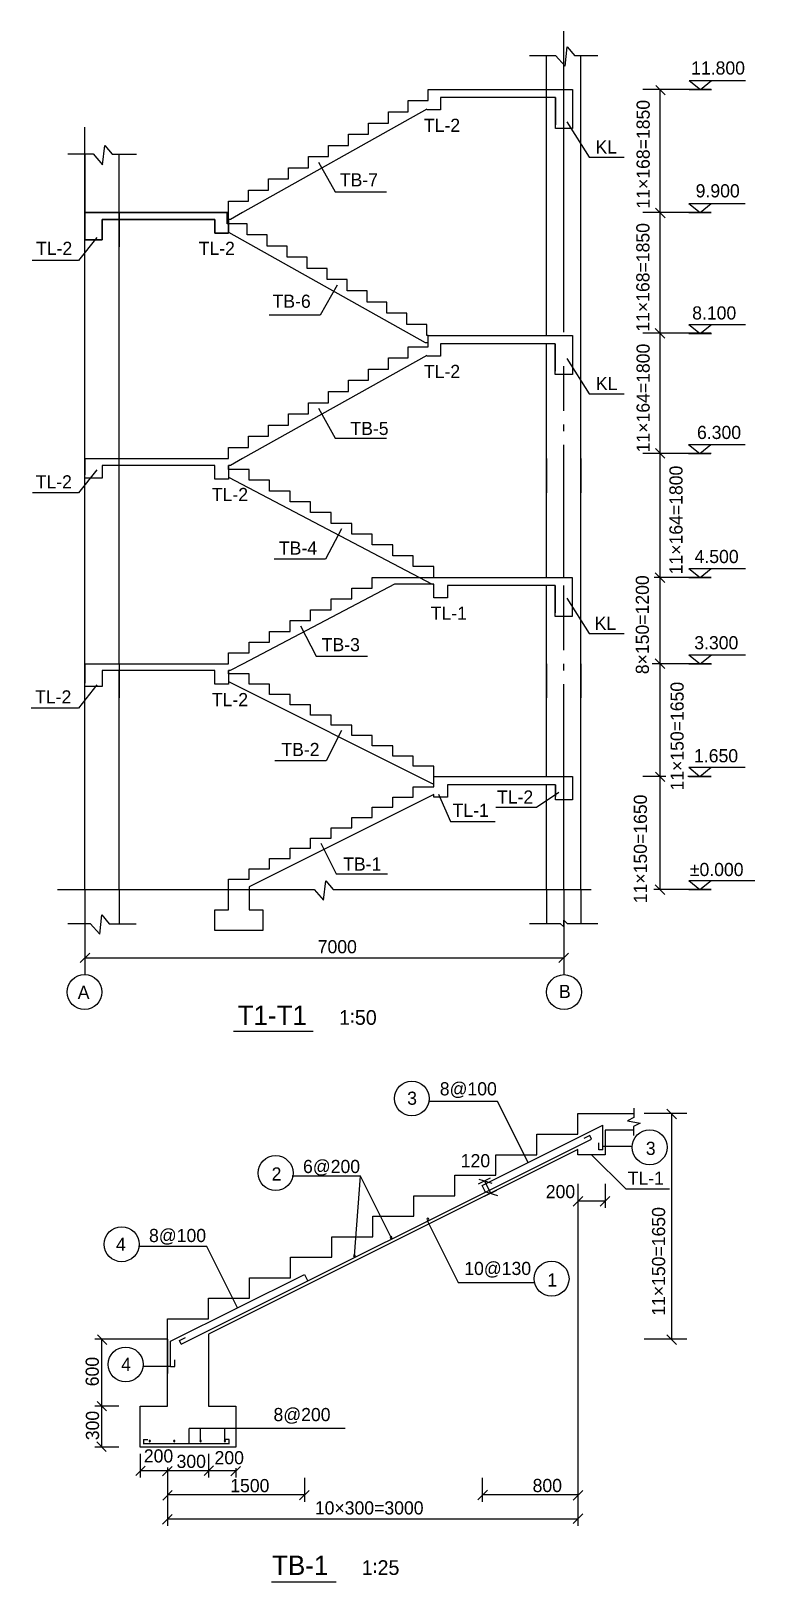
# Model space of a CAD drawing. Header units: metres. Extents: x 698 to 21865, y 4838 to 50209.
import ezdxf

# ---------------------------------------------------------------- set-up
doc = ezdxf.new("R2010")
doc.units = ezdxf.units.M
for name, color, linetype in [('DIM', 3, 'Continuous'), ('名称X', 253, 'Continuous'), ('墙', 253, 'Continuous'), ('尺寸线', 253, 'Continuous'), ('柱', 2, 'Continuous'), ('标注钢筋', 253, 'Continuous'), ('楼梯板', 4, 'Continuous'), ('注释符号', 7, 'Continuous'), ('轴线', 253, 'Continuous'), ('轴线__点划线', 253, 'Continuous'), ('钢筋', 1, 'Continuous'), ('钢筋标注', 253, 'Continuous'), ('钢筋线', 1, 'Continuous')]:
    doc.layers.add(name, color=color, linetype=linetype)

# ---------------------------------------------------------------- blocks, each defined once
blk = doc.blocks.new('_DIMX')
blk.add_lwpolyline([(-629.39, -611.22), (304.82, 320.11)])

msp = doc.modelspace()

# ---------------------------------------------------------------- linework, layer by layer
for p, q in [((19941.21, 48764.81), (20268.4, 48500.32)), ((19941.21, 48764.81), (21592.62, 48764.81)), ((20268.4, 48500.32), (20595.67, 48764.81)), ((19941.12, 48500.32), (20595.67, 48500.32)), ((16362.29, 47552.21), (17018.26, 46514.27)), ((17018.26, 46514.27), (18038.65, 46514.27)), ((19931, 45162.27), (21582.42, 45162.27)), ((19931, 45162.27), (20258.2, 44897.78)), ((20258.2, 44897.78), (20585.47, 45162.26)), ((19930.92, 44897.78), (20585.47, 44897.78)), ((2617.87, 44170.5), (2088.89, 43496.02)), ((2088.89, 43496.02), (726.72, 43496.02)), ((19934.78, 41364.29), (20589.33, 41364.29)), ((19934.87, 41628.78), (21586.28, 41628.78)), ((19934.87, 41628.78), (20262.06, 41364.29)), ((20262.06, 41364.29), (20589.33, 41628.77)), ((16362.29, 40632.59), (17018.26, 39594.64)), ((17018.26, 39594.64), (18038.65, 39594.64)), ((19924.29, 38115.23), (21575.71, 38115.23)), ((19924.29, 38115.23), (20251.48, 37850.74)), ((20251.48, 37850.74), (20578.76, 38115.22)), ((19924.21, 37850.74), (20578.76, 37850.74)), ((2617.87, 37369.27), (2088.89, 36694.79)), ((2088.89, 36694.79), (742.58, 36694.79)), ((19932.98, 34484.55), (21584.39, 34484.55)), ((19932.98, 34484.55), (20260.17, 34220.06)), ((20260.17, 34220.06), (20587.44, 34484.54)), ((19932.89, 34220.06), (20587.44, 34220.06)), ((16362.29, 33618.94), (17018.26, 32581)), ((17018.26, 32581), (18038.65, 32581)), ((19935.37, 31959.68), (21586.78, 31959.68)), ((19935.37, 31959.68), (20262.56, 31695.19)), ((20262.56, 31695.19), (20589.83, 31959.67)), ((19935.28, 31695.19), (20589.83, 31695.19)), ((2617.87, 31079.38), (2088.89, 30404.9)), ((2088.89, 30404.9), (697.58, 30404.9)), ((19927.57, 28670.74), (21578.98, 28670.74)), ((19927.57, 28670.74), (20254.76, 28406.25)), ((20254.76, 28406.25), (20582.04, 28670.73)), ((19927.48, 28406.25), (20582.04, 28406.25)), ((12612.69, 27883.72), (12966.39, 27088.4)), ((16131.14, 27929.55), (15476.45, 27496.12)), ((15487.81, 27494.44), (14283.91, 27494.44)), ((12966.39, 27088.4), (14265.45, 27088.4)), ((19928.37, 25097.61), (20582.92, 25097.61)), ((19928.46, 25362.1), (21864.54, 25362.1)), ((19928.46, 25362.1), (20255.65, 25097.61)), ((20255.65, 25097.61), (20582.92, 25362.1)), ((17423.54, 17587.44), (18266.98, 17587.44))]:
    msp.add_line(p, q)
at = {"layer": '名称X'}
for p, q in [((9101.14, 46372.9), (9590.01, 45500.55)), ((9590.01, 45500.55), (11090.01, 45500.55)), ((9645.15, 42772.9), (9156.27, 41900.54)), ((9156.27, 41900.54), (7656.27, 41900.54)), ((9101.14, 39172.9), (9590.01, 38300.54)), ((9590.01, 38300.54), (11090.01, 38300.54)), ((9773.14, 35647.36), (9307.37, 34762.46)), ((9307.37, 34762.46), (7807.37, 34762.46)), ((8573.14, 32805.3), (9038.84, 31920.36)), ((9038.84, 31920.36), (10538.85, 31920.36)), ((9773.14, 29750.18), (9325.93, 28855.75)), ((9325.93, 28855.75), (7825.93, 28855.75)), ((9173.14, 26450.18), (9620.36, 25555.75)), ((9620.36, 25555.75), (11120.36, 25555.75)), ((17088.75, 17338.32), (18088.75, 16338.32)), ((18088.75, 16338.32), (19364.71, 16338.32))]:
    msp.add_line(p, q, dxfattribs=at)
at = {"layer": '墙'}
for p, q in [((16035.22, 49493.72), (16313.98, 49180.16)), ((16313.98, 49180.16), (16375.63, 49745.33)), ((16375.63, 49745.33), (16594.78, 49488.19)), ((16032.22, 48260.17), (16032.22, 47460.17)), ((2788.95, 46299.54), (2850.6, 46864.71)), ((2850.6, 46864.71), (3069.76, 46607.57)), ((2273.14, 46613.03), (2273.14, 44203.79)), ((2510.2, 46613.1), (2788.95, 46299.54)), ((2273.14, 44900.18), (2273.14, 44203.79)), ((3273.14, 44900.18), (3273.14, 43900.18)), ((3273.14, 44900.18), (3273.14, 43900.18)), ((16027.47, 41060.17), (16027.47, 40260.17)), ((2273.14, 37700.18), (2273.14, 37224.75)), ((2273.14, 37700.18), (2273.14, 37224.75)), ((15773.14, 37700.18), (15773.14, 36700.18)), ((15773.14, 37700.18), (15773.14, 36700.18)), ((16773.14, 37700.18), (16773.14, 36700.18)), ((16773.14, 37700.18), (16773.14, 36700.18)), ((16023.66, 33986.17), (16023.66, 33186.17)), ((2273.14, 31700.18), (2273.14, 31133.56)), ((2273.14, 31700.18), (2273.14, 31133.56)), ((3273.14, 31700.18), (3273.14, 30700.18)), ((3273.14, 31700.18), (3273.14, 30700.18)), ((15773.14, 31700.18), (15773.14, 30700.18)), ((15773.14, 31700.18), (15773.14, 30700.18)), ((16773.14, 31700.18), (16773.14, 30700.18)), ((16773.14, 31700.18), (16773.14, 30700.18)), ((16029.56, 28160.17), (16029.56, 27820.71)), ((2273.14, 25100.18), (2273.14, 24100.18)), ((2273.14, 25100.18), (2273.14, 24100.18)), ((3273.14, 25100.18), (3273.14, 24100.18)), ((3273.14, 25100.18), (3273.14, 24100.18)), ((15773.14, 25100.18), (15773.14, 24100.18)), ((15773.14, 25100.18), (15773.14, 24100.18)), ((16773.14, 25100.18), (16773.14, 24100.18)), ((16773.14, 25100.18), (16773.14, 24100.18)), ((1773.14, 24100.18), (2426.56, 24100.18)), ((2425.93, 24098.75), (2704.68, 23785.19)), ((2704.68, 23785.19), (2766.33, 24350.36)), ((2766.33, 24350.36), (2985.48, 24093.22)), ((2980.29, 24093.77), (3773.14, 24093.77))]:
    msp.add_line(p, q, dxfattribs=at)
for points in [[(1473.14, 25100.18), (8974.14, 25100.18), (9252.89, 24786.61), (9314.55, 25351.79), (9533.7, 25094.65), (17073.14, 25100.18)], [(15273.14, 24100.18), (16173.14, 24100.18), (16273.14, 24000.18), (16273.14, 24200.18), (16373.14, 24100.18), (17273.14, 24100.18)]]:
    msp.add_lwpolyline(points, dxfattribs=at)
at = {"layer": '尺寸线'}
for p, q in [((20584.77, 48500.18), (18584.77, 48500.18)), ((19084.77, 48500.18), (19084.77, 44900.18)), ((20584.77, 44900.18), (18584.77, 44900.18)), ((19084.77, 44900.18), (19084.77, 41300.17)), ((20584.77, 41367.58), (18584.77, 41367.58)), ((19084.77, 41300.17), (19084.77, 37700.18)), ((20584.77, 37854.57), (18584.77, 37854.57)), ((20584.77, 37854.57), (18584.77, 37854.57)), ((19084.77, 37700.18), (19084.77, 34226.18)), ((20584.77, 34226.18), (18917.29, 34226.18)), ((19084.77, 34226.18), (19084.77, 31700.18)), ((20584.77, 31700.18), (18857.94, 31700.18)), ((19084.77, 31700.18), (19084.77, 28400.18)), ((19254.54, 28400.18), (18584.77, 28400.18)), ((19084.77, 28400.18), (19084.77, 25100.18)), ((20584.77, 28400.18), (19905.69, 28400.18)), ((20584.77, 25100.18), (18905.51, 25100.18)), ((19868.24, 18538.32), (18623.9, 18538.32)), ((19423.9, 18538.32), (19423.9, 11938.32)), ((13778.2, 16483.04), (14135.97, 16661.93)), ((13957.08, 16572.48), (14135.97, 16214.71)), ((16688.75, 16481.02), (16688.75, 15781.02)), ((16688.75, 16481.02), (16688.75, 7183.98)), ((17488.75, 16481.02), (17488.75, 15781.02)), ((17488.75, 16481.02), (17488.75, 15781.02)), ((13957.08, 16125.27), (14314.85, 16304.16)), ((17488.75, 15981.02), (16688.75, 15981.02)), ((3266.16, 11938.32), (2566.16, 11938.32)), ((3266.16, 11938.32), (2566.16, 11938.32)), ((2766.16, 9983.98), (2766.16, 11938.32)), ((19868.24, 11938.32), (18623.9, 11938.32)), ((3266.16, 9983.98), (2566.16, 9983.98)), ((3266.16, 9983.98), (2566.16, 9983.98)), ((2766.16, 8783.98), (2766.16, 9983.98)), ((3266.16, 8783.98), (2566.16, 8783.98)), ((3888.75, 8590.52), (3888.75, 7890.52)), ((4688.75, 8189.96), (4688.75, 7183.98)), ((5888.75, 8590.52), (5888.75, 7890.52)), ((5888.75, 8590.52), (5888.75, 7890.52)), ((6688.75, 8168.73), (6688.75, 7890.52)), ((4688.75, 8090.52), (3888.75, 8090.52)), ((5888.75, 8090.52), (4688.75, 8090.52)), ((6688.75, 8090.52), (5888.75, 8090.52)), ((8688.75, 7883.98), (8688.75, 7183.98)), ((13888.75, 7883.98), (13888.75, 7183.98)), ((8688.75, 7383.98), (4688.75, 7383.98)), ((16688.75, 7383.98), (13888.75, 7383.98)), ((4688.75, 7183.98), (4688.75, 6483.98)), ((16688.75, 7183.98), (16688.75, 6483.98)), ((16688.75, 7183.98), (16688.75, 6483.98)), ((4688.75, 6683.98), (16688.75, 6683.98))]:
    msp.add_line(p, q, dxfattribs=at)
at = {"layer": '柱'}
for p, q in [((15273.14, 49490.61), (16035.31, 49490.61)), ((15773.14, 41300.18), (15773.14, 49490.61)), ((16594.26, 49490.61), (17273.14, 49490.61)), ((16773.14, 41300.18), (16773.14, 49490.61)), ((1773.14, 46613.03), (2509.89, 46613.03)), ((3071.18, 46607.85), (3779.35, 46607.85)), ((3273.14, 43800.18), (3273.14, 46613.03)), ((3273.14, 43800.18), (3273.14, 44700.18)), ((2273.14, 41300.18), (2273.14, 44103.79)), ((3273.14, 41300.18), (3273.14, 43800.18)), ((2273.14, 37700.18), (2273.14, 41300.18)), ((3273.14, 37700.18), (3273.14, 41300.18)), ((16773.14, 37700.18), (16773.14, 41300.18)), ((15773.14, 37700.18), (15773.14, 41060.17)), ((3273.14, 36600.18), (3273.14, 37726.88)), ((15773.14, 34226.18), (15773.14, 37700.18)), ((16773.14, 34226.18), (16773.14, 37700.18)), ((2273.14, 34226.18), (2273.14, 37124.75)), ((3273.14, 34226.18), (3273.14, 36600.18)), ((2273.14, 31700.18), (2273.14, 34226.18)), ((3273.14, 31700.18), (3273.14, 34226.18)), ((16773.14, 31700.18), (16773.14, 34226.18)), ((15773.14, 31700.18), (15773.14, 33986.17)), ((3273.14, 30600.18), (3273.14, 31500.18)), ((15773.14, 28400.18), (15773.14, 31700.18)), ((16773.14, 28160.18), (16773.14, 31700.18)), ((3273.14, 28400.18), (3273.14, 30600.18)), ((3273.14, 25100.18), (3273.14, 28400.18)), ((15773.14, 25100.18), (15773.14, 28160.18)), ((16773.14, 25100.18), (16773.14, 28160.18))]:
    msp.add_line(p, q, dxfattribs=at)
at = {"layer": '标注钢筋'}
for p, q in [((5323.59, 8886.59), (5323.59, 9332.81)), ((9880.31, 9332.81), (5323.59, 9332.81)), ((5656.81, 8960.21), (5656.81, 9332.81)), ((6367.65, 8960.21), (6367.65, 9332.81))]:
    msp.add_line(p, q, dxfattribs=at)
at = {"layer": '楼梯板'}
for p, q in [((11729.14, 47845.63), (11729.14, 48172.9)), ((11729.14, 48172.9), (12313.15, 48172.9)), ((12313.15, 48500.18), (16532.22, 48500.18)), ((12313.15, 48172.9), (12313.15, 48500.18)), ((16032.22, 48260.17), (12673.14, 48260.17)), ((12673.14, 48260.17), (12673.14, 47900.18)), ((16032.22, 47360.17), (16032.22, 48260.17)), ((16532.22, 48500.18), (16532.22, 48260.17)), ((16532.22, 48500.18), (16532.22, 48260.17)), ((16532.22, 48500.18), (16532.22, 48260.17)), ((16532.22, 48260.17), (16532.22, 48260.17)), ((16532.22, 48260.17), (16532.22, 48260.17)), ((16532.22, 48260.17), (16532.22, 48260.17)), ((16532.22, 48260.17), (16532.22, 47360.17)), ((16532.22, 48260.17), (16532.22, 48260.17)), ((16532.22, 48260.17), (16532.22, 48260.17)), ((16532.22, 48260.17), (16532.22, 48260.17)), ((16532.22, 48260.17), (16532.22, 48260.17)), ((16532.22, 48260.17), (16532.22, 48260.17)), ((16532.22, 48260.17), (16532.22, 48260.17)), ((12273.14, 47921.22), (6882.25, 44900.18)), ((11145.15, 47518.36), (11145.15, 47845.63)), ((11145.15, 47845.63), (11729.14, 47845.63)), ((12673.14, 47900.18), (12273.14, 47900.18)), ((9977.14, 47191.08), (10561.15, 47191.08)), ((9977.14, 46863.81), (9977.14, 47191.08)), ((10561.15, 47518.36), (11145.15, 47518.36)), ((10561.15, 47191.08), (10561.15, 47518.36)), ((16532.22, 47360.17), (16032.22, 47360.17)), ((9393.15, 46863.81), (9977.14, 46863.81)), ((9393.15, 46536.54), (9393.15, 46863.81)), ((8809.14, 46209.27), (8809.14, 46536.54)), ((8809.14, 46536.54), (9393.15, 46536.54)), ((7641.14, 45554.72), (7641.14, 45882)), ((7641.14, 45882), (8225.15, 45882)), ((8225.15, 46209.27), (8809.14, 46209.27)), ((8225.15, 45882), (8225.15, 46209.27)), ((7057.15, 45554.72), (7641.14, 45554.72)), ((7057.15, 45227.45), (7057.15, 45554.72)), ((6473.14, 45227.45), (7057.15, 45227.45)), ((6473.14, 44900.18), (6473.14, 45227.45)), ((2273.14, 44900.18), (2273.14, 44700.18)), ((2273.14, 44900.18), (6473.14, 44900.18)), ((6473.14, 44900.18), (2273.14, 44900.18)), ((2273.14, 44103.79), (2273.14, 44900.18)), ((2273.14, 44700.18), (2273.14, 44103.79)), ((6073.14, 44700.18), (2773.14, 44700.18)), ((2773.14, 44700.18), (6073.14, 44700.18)), ((2773.14, 44700.18), (2773.14, 44103.79)), ((2773.14, 44103.79), (2773.14, 44700.18)), ((6073.14, 44300.18), (6073.14, 44700.18)), ((6073.14, 44700.18), (6073.14, 44300.18)), ((6433.14, 44900.18), (6473.14, 44900.18)), ((6433.14, 44572.9), (6433.14, 44900.18)), ((7017.14, 44572.9), (6433.14, 44572.9)), ((6473.14, 44321.23), (6473.14, 44900.18)), ((6473.14, 44584.36), (6473.14, 44700.18)), ((6525.37, 44700.18), (6473.14, 44700.18)), ((6473.14, 44700.18), (6473.14, 44300.18)), ((6882.25, 44900.18), (6525.37, 44700.18)), ((7017.14, 44245.63), (7017.14, 44572.9)), ((2773.14, 44103.79), (2273.14, 44103.79)), ((2273.14, 44103.79), (2773.14, 44103.79)), ((6473.14, 44300.18), (6073.14, 44300.18)), ((6073.14, 44300.18), (6473.14, 44300.18)), ((6473.14, 44321.23), (6473.14, 44321.23)), ((6473.14, 44321.23), (12220.92, 41100.17)), ((6473.14, 44300.18), (6473.14, 44321.23)), ((7601.14, 44245.63), (7017.14, 44245.63)), ((7601.14, 43918.36), (7601.14, 44245.63)), ((8185.14, 43918.36), (7601.14, 43918.36)), ((8185.14, 43591.09), (8185.14, 43918.36)), ((8769.15, 43591.09), (8185.14, 43591.09)), ((8769.15, 43263.81), (8769.15, 43591.09)), ((9353.14, 43263.81), (8769.15, 43263.81)), ((9353.14, 42936.54), (9353.14, 43263.81)), ((9937.15, 42936.54), (9353.14, 42936.54)), ((9937.15, 42609.26), (9937.15, 42936.54)), ((10521.14, 42609.26), (9937.15, 42609.26)), ((10521.14, 42281.99), (10521.14, 42609.26)), ((11105.15, 42281.99), (10521.14, 42281.99)), ((11105.15, 41954.72), (11105.15, 42281.99)), ((11689.14, 41954.72), (11105.15, 41954.72)), ((11689.14, 41627.44), (11689.14, 41954.72)), ((12273.14, 41627.44), (11689.14, 41627.44)), ((12273.14, 41300.17), (12273.14, 41627.44)), ((12313.15, 41300.17), (12273.14, 41300.17)), ((12313.15, 41300.17), (12273.14, 41300.17)), ((12313.15, 41300.17), (16527.47, 41300.17)), ((12313.15, 40972.9), (12313.15, 41300.17)), ((16527.47, 41300.17), (16527.47, 41060.17)), ((16527.47, 41300.17), (16527.47, 41060.17)), ((11729.14, 40645.63), (11729.14, 40972.9)), ((11729.14, 40972.9), (12313.15, 40972.9)), ((12220.92, 41100.17), (12313.15, 41100.17)), ((16027.47, 41060.17), (12673.14, 41060.17)), ((12673.14, 41060.17), (12673.14, 40700.17)), ((16027.47, 40160.17), (16027.47, 41060.17)), ((16527.47, 41060.17), (16527.47, 41060.17)), ((16527.47, 41060.17), (16527.47, 41060.17)), ((16527.47, 41060.17), (16527.47, 41060.17)), ((16527.47, 41060.17), (16527.47, 40160.17)), ((16527.47, 41060.17), (16527.47, 41060.17)), ((16527.47, 41060.17), (16527.47, 41060.17)), ((16527.47, 41060.17), (16527.47, 41060.17)), ((12273.14, 40721.22), (6882.25, 37700.18)), ((11145.15, 40318.35), (11145.15, 40645.63)), ((11145.15, 40645.63), (11729.14, 40645.63)), ((12273.14, 40721.22), (12273.14, 40721.22)), ((12273.14, 40700.17), (12273.14, 40721.22)), ((12673.14, 40700.17), (12273.14, 40700.17)), ((9977.14, 39991.08), (10561.15, 39991.08)), ((9977.14, 39663.81), (9977.14, 39991.08)), ((10561.15, 40318.35), (11145.15, 40318.35)), ((10561.15, 39991.08), (10561.15, 40318.35)), ((16527.47, 40160.17), (16027.47, 40160.17)), ((9393.15, 39663.81), (9977.14, 39663.81)), ((9393.15, 39336.54), (9393.15, 39663.81)), ((8809.14, 39009.26), (8809.14, 39336.54)), ((8809.14, 39336.54), (9393.15, 39336.54)), ((7641.14, 38681.99), (8225.15, 38681.99)), ((7641.14, 38354.72), (7641.14, 38681.99)), ((8225.15, 39009.26), (8809.14, 39009.26)), ((8225.15, 38681.99), (8225.15, 39009.26)), ((7057.15, 38354.72), (7641.14, 38354.72)), ((7057.15, 38027.45), (7057.15, 38354.72)), ((2273.14, 37124.75), (2273.14, 37700.18)), ((2273.14, 37700.18), (6473.14, 37700.18)), ((6473.14, 38027.45), (7057.15, 38027.45)), ((6473.14, 37700.18), (6473.14, 38027.45)), ((6882.25, 37700.18), (6525.37, 37500.18)), ((2773.14, 37500.18), (2773.14, 37124.75)), ((6073.14, 37500.18), (2773.14, 37500.18)), ((6073.14, 37100.18), (6073.14, 37500.18)), ((6473.14, 37384.36), (6473.14, 37500.18)), ((6473.14, 37500.18), (6473.14, 37100.18)), ((6525.37, 37500.18), (6473.14, 37500.18)), ((7073.14, 37384.36), (6473.14, 37384.36)), ((7073.14, 37068.54), (7073.14, 37384.36)), ((2773.14, 37124.75), (2273.14, 37124.75)), ((6473.14, 37100.18), (6073.14, 37100.18)), ((6473.14, 37158.34), (12423.72, 34026.18)), ((7673.14, 37068.54), (7073.14, 37068.54)), ((7673.14, 36752.72), (7673.14, 37068.54)), ((8273.14, 36752.72), (7673.14, 36752.72)), ((8273.14, 36436.9), (8273.14, 36752.72)), ((8873.14, 36436.9), (8273.14, 36436.9)), ((8873.14, 36121.09), (8873.14, 36436.9)), ((9473.14, 36121.09), (8873.14, 36121.09)), ((9473.14, 35805.27), (9473.14, 36121.09)), ((10073.14, 35805.27), (9473.14, 35805.27)), ((10073.14, 35489.45), (10073.14, 35805.27)), ((10673.14, 35489.45), (10073.14, 35489.45)), ((10673.14, 35173.63), (10673.14, 35489.45)), ((11273.14, 35173.63), (10673.14, 35173.63)), ((11273.14, 34857.81), (11273.14, 35173.63)), ((11873.14, 34857.81), (11273.14, 34857.81)), ((11873.14, 34541.99), (11873.14, 34857.81)), ((12473.14, 34541.99), (11873.14, 34541.99)), ((12473.14, 34226.18), (12473.14, 34541.99)), ((10673.14, 34226.18), (12473.14, 34226.18)), ((10673.14, 33910.43), (10673.14, 34226.18)), ((10673.14, 34226.18), (16523.66, 34226.18)), ((16523.66, 34226.18), (16523.66, 33986.17)), ((11322.56, 34026.18), (6902.61, 31700.18)), ((9473.14, 33594.68), (10073.14, 33594.68)), ((9473.14, 33278.93), (9473.14, 33594.68)), ((10073.14, 33594.68), (10073.14, 33910.43)), ((10073.14, 33910.43), (10673.14, 33910.43)), ((12473.14, 34026.18), (11322.56, 34026.18)), ((12473.14, 33626.18), (12473.14, 34026.18)), ((12873.14, 33626.18), (12473.14, 33626.18)), ((16023.66, 33986.17), (12873.14, 33986.17)), ((12873.14, 33986.17), (12873.14, 33626.18)), ((16023.66, 33086.17), (16023.66, 33986.17)), ((16523.66, 33986.17), (16523.66, 33086.17)), ((16523.66, 33986.17), (16523.66, 33986.17)), ((16523.66, 33986.17), (16523.66, 33986.17)), ((16523.66, 33986.17), (16523.66, 33986.17)), ((8873.14, 33278.93), (9473.14, 33278.93)), ((8873.14, 32963.18), (8873.14, 33278.93)), ((8273.14, 32963.18), (8873.14, 32963.18)), ((8273.14, 32647.43), (8273.14, 32963.18)), ((16523.66, 33086.17), (16023.66, 33086.17)), ((7073.14, 32015.93), (7073.14, 32331.68)), ((7073.14, 32331.68), (7673.14, 32331.68)), ((7673.14, 32647.43), (8273.14, 32647.43)), ((7673.14, 32331.68), (7673.14, 32647.43)), ((6473.14, 32015.93), (7073.14, 32015.93)), ((6473.14, 31700.18), (6473.14, 32015.93)), ((2273.14, 31033.56), (2273.14, 31700.18)), ((2273.14, 31700.18), (6473.14, 31700.18)), ((2773.14, 31500.18), (2773.14, 31033.56)), ((6073.14, 31500.18), (2773.14, 31500.18)), ((6073.14, 31100.18), (6073.14, 31500.18)), ((6473.14, 31400.18), (6473.14, 31500.18)), ((6473.14, 31500.18), (6473.14, 31100.18)), ((6522.56, 31500.18), (6473.14, 31500.18)), ((7073.14, 31400.18), (6473.14, 31400.18)), ((6902.61, 31700.18), (6522.56, 31500.18)), ((7073.14, 31100.18), (7073.14, 31400.18)), ((2773.14, 31033.56), (2273.14, 31033.56)), ((6473.14, 31100.18), (6073.14, 31100.18)), ((6473.14, 31176.57), (12425.93, 28200.18)), ((7673.14, 31100.18), (7073.14, 31100.18)), ((7673.14, 30800.18), (7673.14, 31100.18)), ((8273.14, 30800.18), (7673.14, 30800.18)), ((8273.14, 30500.18), (8273.14, 30800.18)), ((8873.14, 30500.18), (8273.14, 30500.18)), ((8873.14, 30200.18), (8873.14, 30500.18)), ((9473.14, 30200.18), (8873.14, 30200.18)), ((9473.14, 29900.18), (9473.14, 30200.18)), ((10073.14, 29900.18), (9473.14, 29900.18)), ((10073.14, 29600.18), (10073.14, 29900.18)), ((10673.14, 29600.18), (10073.14, 29600.18)), ((10673.14, 29300.18), (10673.14, 29600.18)), ((11273.14, 29300.18), (10673.14, 29300.18)), ((11273.14, 29000.18), (11273.14, 29300.18)), ((11873.14, 29000.18), (11273.14, 29000.18)), ((11873.14, 28700.18), (11873.14, 29000.18)), ((12473.14, 28700.18), (11873.14, 28700.18)), ((12473.14, 28400.18), (12473.14, 28700.18)), ((12425.93, 28200.18), (12473.14, 28200.18)), ((12473.14, 28400.18), (12473.14, 28400.18)), ((12473.14, 28400.18), (16529.56, 28400.18)), ((12473.14, 28100.18), (12473.14, 28400.18)), ((16029.56, 28160.18), (12873.14, 28160.18)), ((12873.14, 28160.18), (12873.14, 27800.18)), ((16029.56, 27720.71), (16029.56, 28160.17)), ((16529.56, 28400.18), (16529.56, 28160.17)), ((16529.56, 28400.18), (16529.56, 28160.18)), ((16529.56, 28160.18), (16529.56, 28160.18)), ((16529.56, 28160.18), (16529.56, 28160.18)), ((16529.56, 28160.18), (16529.56, 28160.18)), ((16529.56, 28160.17), (16529.56, 28160.17)), ((16529.56, 28160.17), (16529.56, 28160.17)), ((16529.56, 28160.17), (16529.56, 28160.17)), ((16529.56, 28160.17), (16529.56, 27720.71)), ((12473.14, 27876.57), (7073.14, 25176.57)), ((11273.14, 27500.18), (11273.14, 27800.18)), ((11273.14, 27800.18), (11873.14, 27800.18)), ((11873.14, 28100.18), (12473.14, 28100.18)), ((11873.14, 27800.18), (11873.14, 28100.18)), ((12473.14, 27876.57), (12473.14, 27876.57)), ((12473.14, 27800.18), (12473.14, 27876.57)), ((12873.14, 27800.18), (12473.14, 27800.18)), ((16529.56, 27720.71), (16029.56, 27720.71)), ((10673.14, 27200.18), (10673.14, 27500.18)), ((10673.14, 27500.18), (11273.14, 27500.18)), ((9473.14, 26900.18), (10073.14, 26900.18)), ((9473.14, 26600.18), (9473.14, 26900.18)), ((10073.14, 26900.18), (10073.14, 27200.18)), ((10073.14, 27200.18), (10673.14, 27200.18)), ((8873.14, 26600.18), (9473.14, 26600.18)), ((8873.14, 26300.18), (8873.14, 26600.18)), ((7673.14, 26000.18), (8273.14, 26000.18)), ((7673.14, 25700.18), (7673.14, 26000.18)), ((8273.14, 26300.18), (8873.14, 26300.18)), ((8273.14, 26000.18), (8273.14, 26300.18)), ((7073.14, 25700.18), (7673.14, 25700.18)), ((7073.14, 25400.18), (7073.14, 25700.18)), ((6473.14, 25400.18), (7073.14, 25400.18)), ((6473.14, 25100.18), (6473.14, 25400.18)), ((6473.14, 24500.18), (6473.14, 25100.18)), ((6920.36, 25100.18), (6920.36, 25100.18)), ((7073.14, 25176.57), (7073.14, 24500.18)), ((6073.15, 24500.18), (6473.14, 24500.18)), ((6073.15, 23900.18), (6073.15, 24500.18)), ((7073.14, 24500.18), (7473.14, 24500.18)), ((7473.14, 24500.18), (7473.14, 23900.18)), ((7473.14, 23900.18), (6073.15, 23900.18)), ((18321.87, 18697.92), (18322.39, 18423.86)), ((16688.75, 17938.32), (16688.75, 18538.32)), ((16688.75, 18538.32), (18312.57, 18538.32)), ((18322.39, 18423.86), (18140.81, 18331.96)), ((18140.81, 18331.96), (18509.52, 18260)), ((18508.4, 18256.85), (18312.57, 18165.55)), ((18312.57, 18165.55), (18312.57, 17897.92)), ((15488.75, 17938.32), (16688.75, 17938.32)), ((15488.75, 17338.32), (15488.75, 17938.32)), ((18312.57, 18058.32), (17488.75, 18058.32)), ((17488.75, 18058.32), (17488.75, 17338.32)), ((16688.75, 17491.11), (5888.75, 12091.11)), ((14288.75, 17338.32), (15488.75, 17338.32)), ((14288.75, 16738.32), (14288.75, 17338.32)), ((16688.75, 17491.11), (16688.75, 17491.11)), ((16688.75, 17338.32), (16688.75, 17491.11)), ((17488.75, 17338.32), (16688.75, 17338.32)), ((13088.75, 16738.32), (14288.75, 16738.32)), ((13088.75, 16138.32), (13088.75, 16738.32)), ((11888.75, 16138.32), (13088.75, 16138.32)), ((11888.75, 15538.32), (11888.75, 16138.32)), ((10688.75, 14938.32), (10688.75, 15538.32)), ((10688.75, 15538.32), (11888.75, 15538.32)), ((9488.75, 14938.32), (10688.75, 14938.32)), ((9488.75, 14338.32), (9488.75, 14938.32)), ((8288.75, 14338.32), (9488.75, 14338.32)), ((8288.75, 13738.32), (8288.75, 14338.32)), ((7088.75, 13738.32), (8288.75, 13738.32)), ((7088.75, 13138.32), (7088.75, 13738.32)), ((5888.75, 12538.32), (5888.75, 13138.32)), ((5888.75, 13138.32), (7088.75, 13138.32)), ((4688.75, 12538.32), (5888.75, 12538.32)), ((4688.75, 11938.32), (4688.75, 12538.32)), ((4688.75, 11938.32), (3188.75, 11938.32)), ((4688.75, 9983.98), (4688.75, 11938.32)), ((4688.75, 11938.32), (4688.75, 10938.32)), ((5888.75, 12091.11), (5888.75, 9983.98)), ((5888.75, 12091.11), (5888.75, 12091.11)), ((5888.75, 12091.11), (5888.75, 12091.11)), ((5888.75, 12091.11), (5888.75, 12091.11)), ((5888.75, 12091.11), (5888.75, 12091.11)), ((5888.75, 12091.11), (5888.75, 12091.11)), ((5888.75, 12091.11), (5888.75, 12091.11)), ((5888.75, 12091.11), (5888.75, 12091.11)), ((5888.75, 12091.11), (5888.75, 12091.11)), ((5888.75, 12091.11), (5888.75, 12091.11)), ((5888.75, 12091.11), (5888.75, 12091.11)), ((5888.75, 12091.11), (5888.75, 10938.32)), ((3888.75, 9983.98), (4688.75, 9983.98)), ((3888.75, 8783.98), (3888.75, 9983.98)), ((5888.75, 9983.98), (6688.75, 9983.98)), ((6688.75, 9983.98), (6688.75, 8783.98)), ((6688.75, 8783.98), (3888.75, 8783.98))]:
    msp.add_line(p, q, dxfattribs=at)
at = {"layer": '注释符号'}
for p, q in [((6614.2, 20950.18), (8943.67, 20950.18)), ((7730.27, 4838.32), (9620.64, 4838.32))]:
    msp.add_line(p, q, dxfattribs=at)
at = {"layer": '轴线'}
for p, q in [((16273.14, 41400.18), (16273.14, 50209.25)), ((16032.22, 48000.18), (16032.22, 48200.18)), ((16032.22, 48000.18), (16032.22, 48200.18)), ((2273.14, 41400.18), (2273.14, 47400.18)), ((2273.14, 40800.18), (2273.14, 41000.18)), ((16027.47, 40800.18), (16027.47, 41000.18)), ((2273.14, 39100.18), (2273.14, 40400.18)), ((16273.14, 39100.18), (16273.14, 40400.18)), ((2273.14, 38500.18), (2273.14, 38700.18)), ((16273.14, 38500.18), (16273.14, 38700.18)), ((2273.14, 32100.18), (2273.14, 38100.18)), ((16273.14, 34226.18), (16273.14, 38100.18)), ((16273.14, 32100.18), (16273.14, 33986.17)), ((2273.14, 31500.18), (2273.14, 31700.18)), ((16273.14, 31500.18), (16273.14, 31700.18)), ((2273.14, 25100.18), (2273.14, 31100.18)), ((16273.14, 25100.18), (16273.14, 31100.18)), ((2273.14, 25100.18), (2273.14, 22600.18)), ((16273.14, 25100.18), (16273.14, 22600.18)), ((2273.14, 23100.18), (16273.14, 23100.18))]:
    msp.add_line(p, q, dxfattribs=at)
at = {"layer": '钢筋'}
for p, q in [((13888.75, 16437.7), (17415.21, 18200.92)), ((17415.21, 17484.46), (17415.21, 18200.92)), ((5088.75, 11791.73), (17088.75, 17791.74)), ((17035.09, 17899.07), (16856.2, 17809.62)), ((17088.75, 17791.74), (17035.09, 17899.07)), ((17295.21, 17484.46), (17295.21, 17684.46)), ((17415.21, 17484.46), (17295.21, 17484.46)), ((13987.14, 16240.92), (13888.75, 16437.7)), ((4778.75, 11882.7), (8688.75, 13837.7)), ((8688.75, 13837.7), (8787.14, 13640.93)), ((4778.75, 11138.32), (4778.75, 11882.7)), ((5035.09, 11899.07), (5213.97, 11988.51)), ((5088.75, 11791.73), (5035.09, 11899.07)), ((4778.75, 11138.32), (4898.75, 11138.32)), ((4898.75, 11138.32), (4898.75, 11338.32)), ((3988.87, 9010.29), (4108.87, 9010.29)), ((3990.9, 8866.77), (3990.9, 9010.29)), ((6490.05, 9010.29), (6370.05, 9010.29)), ((6488.02, 8866.77), (6488.02, 9010.29))]:
    msp.add_line(p, q, dxfattribs=at)
for centre, start, end in [((12299.45, 15452.98), 0, 180), ((12299.45, 15452.98), 180, 0), ((11226.14, 14916.33), 0, 180), ((11226.14, 14916.33), 180, 0), ((10152.83, 14379.67), 0, 180), ((10152.83, 14379.67), 180, 0)]:
    msp.add_arc(centre, 25, start, end, dxfattribs=at)
at = {"layer": '钢筋标注'}
for p, q in [((14334.74, 18896.76), (12334.74, 18896.76)), ((15229.17, 17107.91), (14334.74, 18896.76)), ((10331.72, 16705.18), (8331.72, 16705.18)), ((10152.83, 14379.67), (10331.72, 16705.18)), ((11226.14, 14916.33), (10331.72, 16705.18)), ((12288.75, 15391.73), (13183.18, 13602.88)), ((5839.33, 14649.05), (3839.33, 14649.05)), ((6733.75, 12860.2), (5839.33, 14649.05)), ((13183.18, 13602.88), (15415.67, 13602.88)), ((4778.75, 11138.32), (3978.75, 11138.32))]:
    msp.add_line(p, q, dxfattribs=at)
for centre in [(2261.48, 22095.37), (16281.51, 22094.03), (11831.39, 18981.89), (18784.68, 17553.68), (7848.34, 16801.82), (3347.41, 14718.11), (15916.99, 13710.71), (3463.1, 11201.88)]:
    msp.add_circle(centre, 510.39, dxfattribs=at)
at = {"layer": '钢筋线'}
msp.add_line((3988.97, 8886.59), (6489.96, 8886.59), dxfattribs=at)
for centre, start, end in [((4168.95, 8960.21), 0, 180), ((4168.95, 8960.21), 180, 0), ((4884.06, 8960.21), 0, 180), ((4884.06, 8960.21), 180, 0), ((5656.81, 8960.21), 0, 180), ((5656.81, 8960.21), 180, 0), ((6367.65, 8960.21), 0, 180), ((6367.65, 8960.21), 180, 0)]:
    msp.add_arc(centre, 20, start, end, dxfattribs=at)

# ---------------------------------------------------------------- block references
at = {"layer": 'DIM', "xscale": 0.3, "yscale": 0.3, "zscale": 0.3}
for p, rotation in [((19146.19, 48431.02), 270), ((19140.17, 44835), 270), ((19134.23, 41313.5), 270), ((19137.84, 37804.09), 270), ((19132.7, 34165.81), 270), ((19133.52, 31655.8), 270), ((19137.18, 28342.5), 270), ((19133.99, 25043.2), 270), ((19385.27, 18574.44), 90), ((14038.14, 16543.85), 298.2), ((14206.82, 16180.93), 298.2), ((16642.96, 15932.05), 180), ((17428.78, 15927.24), 180), ((2734.68, 11978.32), 90), ((19385.79, 11977.82), 90), ((2723.39, 10030.51), 90), ((2713.88, 8846.35), 90), ((3849.09, 8045.42), 180), ((4631.3, 8035.87), 180), ((5848.54, 8047.92), 180), ((6630.75, 8035.12), 180), ((4637.84, 7328.73), 180), ((8637.94, 7332.96), 180), ((13851.43, 7340.8), 180), ((16638.76, 7329.1), 180), ((4632.63, 6627.08), 180), ((16639.6, 6647), 180)]:
    msp.add_blockref('_DIMX', p, dxfattribs=dict(at, rotation=rotation))
for p in [(2321.69, 23141.16), (16319.14, 23139.15)]:
    msp.add_blockref('_DIMX', p, dxfattribs=at)

# ---------------------------------------------------------------- texts
at = {"layer": '名称X'}
for s, p in [('TL-2', (12184.63, 47258.8)), ('KL  ', (17199.75, 46624.8)), ('TB-7', (9727.71, 45663.83)), ('TL-2', (844.2, 43658.8)), ('TL-2', (5599.49, 43658.8)), ('TB-6', (7759.62, 42112.31)), ('TL-2', (12184.63, 40058.8)), ('KL  ', (17213.42, 39705.17)), ('TB-5', (10035.92, 38390.94)), ('TL-2', (833.29, 36828.02)), ('TL-2', (5984.63, 36458.8)), ('TB-4', (7945.55, 34891.63)), ('TL-1', (12384.63, 32984.8)), ('KL  ', (17176.91, 32691.53)), ('TB-3', (9197.88, 32066.21)), ('TL-2', (817.86, 30537.31)), ('TL-2', (5984.63, 30458.8)), ('TB-2', (8016.21, 28999.45)), ('TL-2', (14322.66, 27608.26)), ('TL-1', (13023.68, 27220.94)), ('TB-1', (9825.04, 25648.37)), ('TL-1', (18143.3, 16458.21))]:
    msp.add_text(s, height=385, dxfattribs=at).set_placement(p)
at = {"layer": '尺寸线'}
for s, p in [('11.800', (19998.27, 48935.45)), ('9.900', (20130.76, 45342.31)), ('8.100', (20028.61, 41769.72)), ('6.300', (20169.82, 38274.12)), ('4.500', (20099.22, 34644.61)), ('3.300', (20089.47, 32121.96)), ('1.650', (20083.18, 28816.34)), ('±0.000', (19959.46, 25488.83)), ('120', (13262.57, 16969.74)), ('200', (15747.94, 16065.75)), ('200', (3995.88, 8333.77)), ('200', (6063.78, 8281.96)), ('300', (4952.31, 8175.26)), ('1500', (6522.08, 7465.38)), ('800', (15363.4, 7468.72)), ('10×300=3000', (8996.08, 6813.72))]:
    msp.add_text(s, height=385, dxfattribs=at).set_placement(p)
for s, p in [('11×168=1850', (18787.55, 45015.21)), ('11×168=1850', (18779.29, 41413.32)), ('11×164=1800', (18786.43, 37883.91)), ('11×164=1800', (19748.4, 34314.87)), ('8×150=1200', (18763.63, 31395.07)), ('11×150=1650', (19779.87, 27991.76)), ('11×150=1650', (18706.37, 24694.25)), ('11×150=1650', (19238.32, 12626.98)), ('600', (2678.67, 10563.76)), ('300', (2686.11, 8985.81))]:
    msp.add_text(s, height=385, rotation=90, dxfattribs=at).set_placement(p)
at = {"layer": '标注钢筋'}
msp.add_text('8@200', height=385, dxfattribs=at).set_placement((7786.75, 9543.57))
at = {"layer": '注释符号'}
for s, height, p in [('T1-T1', 568, (6738.6, 21130.86)), ('1∶50 ', 430, (9705, 21137.27)), ('TB-1', 568, (7745.55, 5042.4)), ('1∶25 ', 430, (10367.75, 5044.45))]:
    msp.add_text(s, height=height, dxfattribs=at).set_placement(p)
at = {"layer": '轴线'}
msp.add_text(' 7000', height=385, dxfattribs=at).set_placement((8936.37, 23229.91))
at = {"layer": '轴线__点划线'}
for s, p in [('A', (2063.25, 21895.61)), ('B', (16135, 21920.83))]:
    msp.add_text(s, height=385, dxfattribs=at).set_placement(p)
at = {"layer": '钢筋标注'}
for s, p in [('3', (11696.03, 18797.91)), ('8@100', (12649.46, 19072.98)), ('3', (18673.34, 17331.23)), ('2', (7731.92, 16581.81)), ('6@200', (8649.94, 16800.98)), ('8@100', (4147.35, 14782.23)), ('4', (3182.77, 14525.68)), ('10@130', (13364.76, 13818.35)), ('1', (15790.91, 13479.5)), ('4', (3334.01, 11014.95))]:
    msp.add_text(s, height=385, dxfattribs=at).set_placement(p)

doc.saveas('drawing.dxf')
